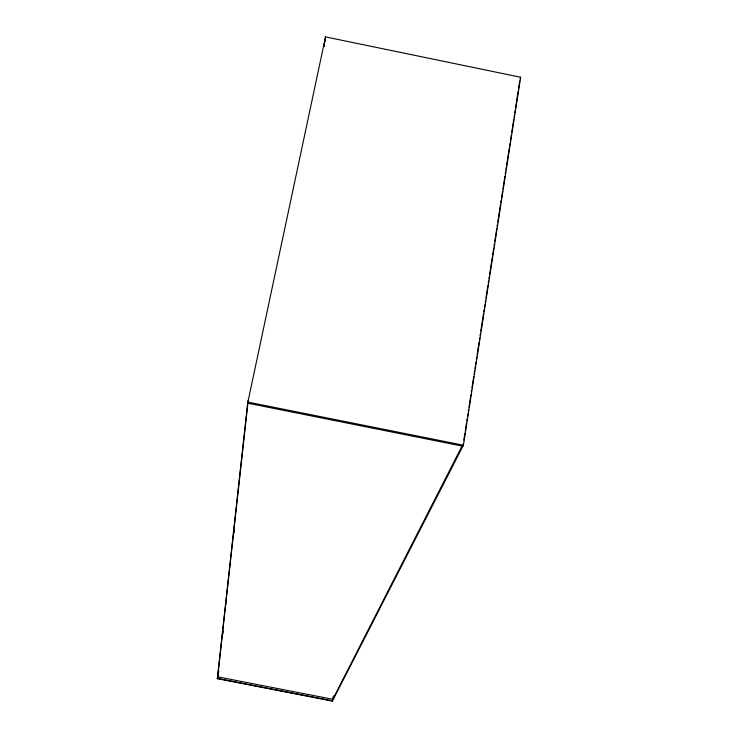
<?xml version="1.0" encoding="UTF-8"?>
<svg xmlns="http://www.w3.org/2000/svg" width="738" height="738" viewBox="0 0 738 738"><rect width="100%" height="100%" fill="white"/><g stroke="black" fill="none" stroke-linecap="round" stroke-linejoin="round"><path stroke-width="1.11" d="M463.409 445.208L332.377 701.1L217.35 678.683L247.765 402.081L463.409 445.208L520.65 77.25L325.523 36.9L247.645 403.169L462.892 446.213L463.307 443.529M248.217 400.513L217.692 676.847L332.792 699.283L462.265 445.577M222.396 635.787L223.328 631.285M225.929 603.933L225.976 603.463M230.274 564.727L230.21 565.29L230.68 563.039M238.512 490.429L238.605 489.645M323.973 46.365L324.821 40.682M324.093 46.476L324.434 44.197M324.775 41.918L325.523 36.9M463.842 440.116L464.903 433.298M465.254 431.029L466.499 423.068M466.85 420.798L467.2 418.52M467.56 416.25L467.91 413.981M468.261 411.703L468.621 409.433M468.971 407.155L470.918 394.655M471.268 392.385L471.628 390.116M471.979 387.837L473.75 376.472M474.1 374.203L474.635 370.79M474.986 368.52L475.337 366.242M475.696 363.972L476.047 361.703M476.407 359.424L476.757 357.155M477.108 354.877L479.054 342.377M479.414 340.107L479.765 337.829M480.115 335.559L480.475 333.29M480.825 331.011L483.482 313.964M483.833 311.694L484.183 309.425M484.543 307.146L484.894 304.877M485.244 302.598L485.604 300.329M485.955 298.06L487.901 285.551M488.252 283.281L488.611 281.012M488.962 278.733L489.322 276.464M489.672 274.185L492.329 257.138M492.68 254.868L493.74 248.051M494.091 245.772L494.451 243.503M494.801 241.234L496.748 228.734M497.098 226.455L497.458 224.186M497.809 221.907L500.465 204.86M500.816 202.59L501.167 200.321M501.526 198.042L502.587 191.225M502.938 188.956L504.884 176.447M505.244 174.177L505.595 171.908M505.945 169.629L506.305 167.36M506.655 165.081L509.312 148.043M509.663 145.764L510.013 143.495M510.373 141.216L511.434 134.399M511.785 132.13L513.731 119.63M514.082 117.351L514.441 115.082M514.792 112.803L515.152 110.534M515.502 108.265L518.159 91.217M518.51 88.938L519.746 80.986M332.377 701.1L333.391 695.897M218.854 671.22L217.378 678.37L332.524 700.814M217.35 678.683L218.042 675.298M233.881 533.187L234.361 530.926M520.087 78.782L520.65 77.25"/></g></svg>
